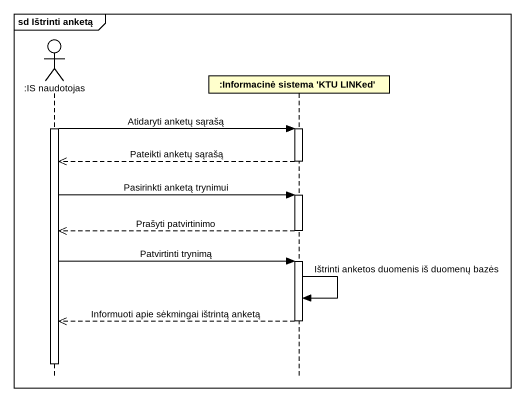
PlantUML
@startuml
mainframe sd Ištrinti anketą
hide footbox
actor ":IS naudotojas" as IS_naudotojas
participant ":Informacinė sistema 'KTU LINKed'" as Informacinė_sistema_KTU

activate IS_naudotojas
IS_naudotojas -> Informacinė_sistema_KTU : Atidaryti anketų sąrašą
activate Informacinė_sistema_KTU
Informacinė_sistema_KTU -->> IS_naudotojas : Pateikti anketų sąrašą
deactivate Informacinė_sistema_KTU
IS_naudotojas -> Informacinė_sistema_KTU : Pasirinkti anketą trynimui
activate Informacinė_sistema_KTU
Informacinė_sistema_KTU -->> IS_naudotojas : Prašyti patvirtinimo
deactivate Informacinė_sistema_KTU
IS_naudotojas -> Informacinė_sistema_KTU : Patvirtinti trynimą
activate Informacinė_sistema_KTU
Informacinė_sistema_KTU -> Informacinė_sistema_KTU : Ištrinti anketos duomenis iš duomenų bazės
Informacinė_sistema_KTU -->> IS_naudotojas : Informuoti apie sėkmingai ištrintą anketą
deactivate Informacinė_sistema_KTU
deactivate IS_naudotojas
@enduml
